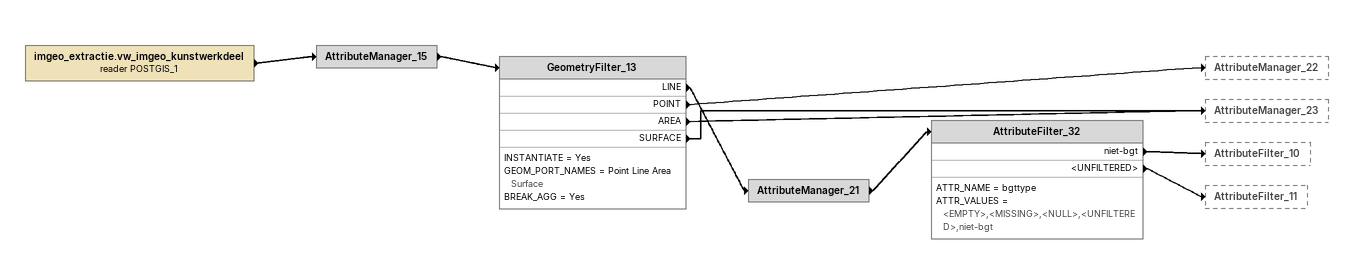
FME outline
imgeo_extractie.vw_imgeo_kunstwerkdeel (reader POSTGIS_1)
    -> AttributeManager_15
AttributeManager_15
    -> GeometryFilter_13
GeometryFilter_13
    INSTANTIATE = Yes
    GEOM_PORT_NAMES = Point Line Area Surface
    BREAK_AGG = Yes
    LINE -> AttributeManager_21
    POINT -> AttributeManager_22
    AREA -> AttributeManager_23
    SURFACE -> AttributeManager_23
AttributeManager_21
    -> AttributeFilter_32
AttributeFilter_32
    ATTR_NAME = bgttype
    ATTR_VALUES = <EMPTY>,<MISSING>,<NULL>,<UNFILTERED>,niet-bgt
    niet-bgt -> AttributeFilter_10
    <UNFILTERED> -> AttributeFilter_11
